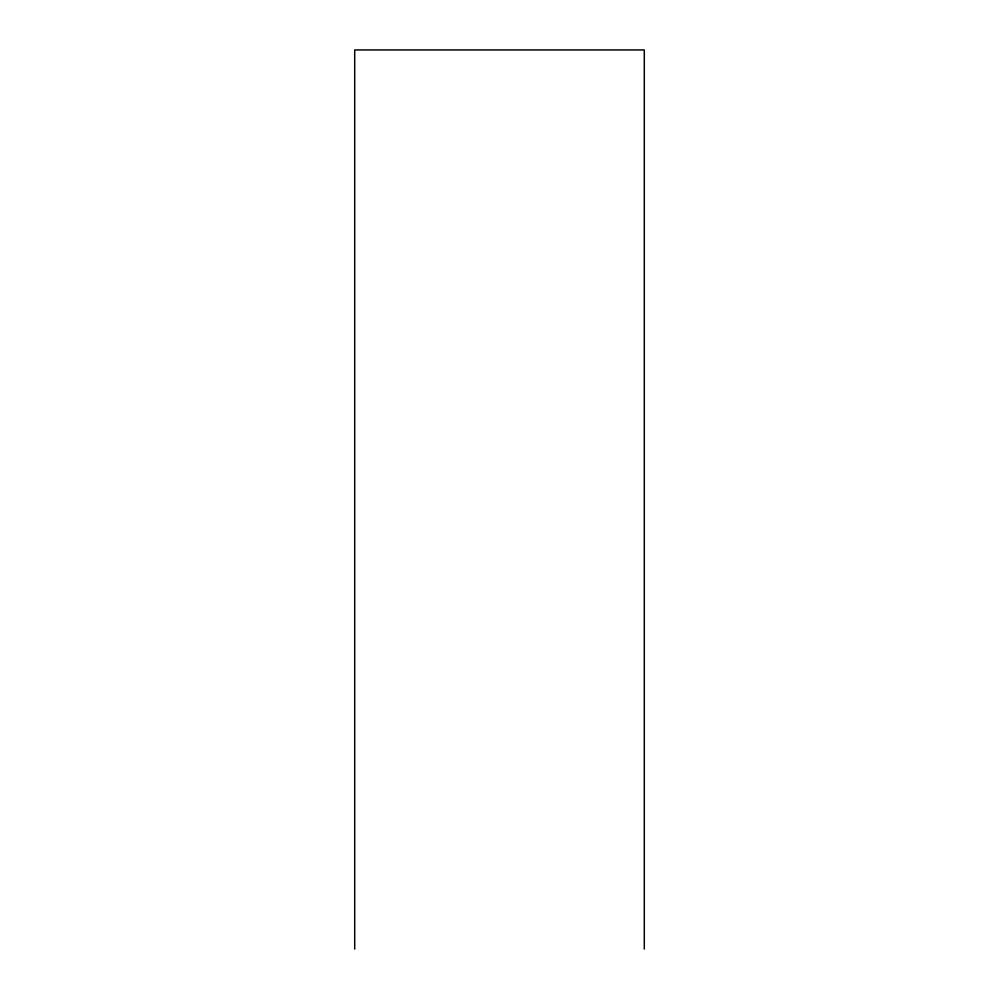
<?xml version="1.0" encoding="UTF-8"?>
<svg xmlns="http://www.w3.org/2000/svg" width="999" height="999" viewBox="0 0 999 999"><rect width="100%" height="100%" fill="white"/><g stroke="black" fill="none" stroke-linecap="round" stroke-linejoin="round"><path stroke-width="1.5" d="M644.293 949.05L644.293 49.95L354.707 49.95L354.707 949.05"/></g></svg>
